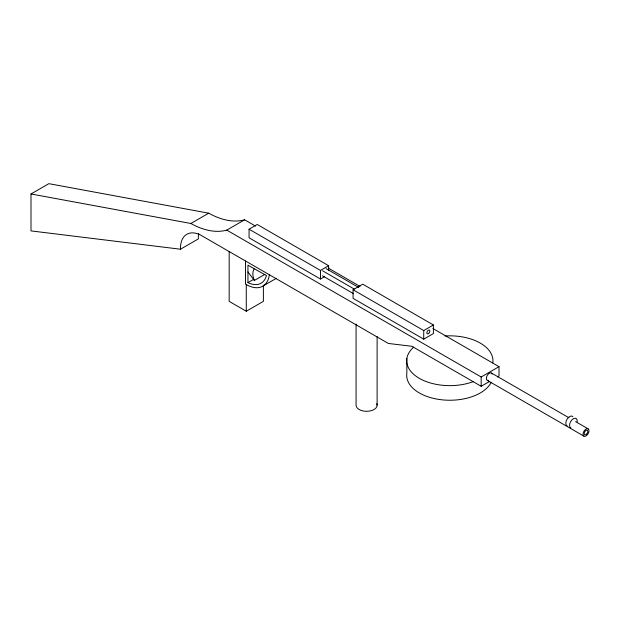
<?xml version="1.0" encoding="UTF-8"?>
<svg xmlns="http://www.w3.org/2000/svg" width="620" height="620" viewBox="0 0 620 620"><rect width="100%" height="100%" fill="white"/><g stroke="black" fill="none" stroke-linecap="round" stroke-linejoin="round"><path stroke-width="0.93" d="M198.687 233.608A30.504 17.616 60 0 0 198.338 238.909L180.49 249.217L31 230.904L31 193.975L48.848 183.667L208.708 213.179A87.606 50.577 60 0 0 244.621 219.806L255.502 226.083M31 193.975L190.859 223.479L208.708 213.179M190.859 223.479A87.606 50.577 60 0 0 226.773 230.113L244.621 219.806M324.562 276.66L320.47 279.023L249.062 237.793L249.062 229.206L257.246 224.479L328.654 265.709L328.654 270.483M247.946 282.642L248.155 282.751A29.582 17.081 60 0 0 266.468 275.567L247.946 265.174L247.946 282.642L253.626 279.364M247.946 271.94L254.332 280.457L264.88 274.365M263.337 285.836L276.319 278.341M229.167 251.643L229.167 301.367L246.279 311.24L263.384 301.367L263.384 285.208M249.062 229.206L320.47 270.428L328.654 265.709M353.067 289.765L362.739 284.177L433.403 324.981L433.403 333.568L423.731 339.148L353.067 298.352L353.067 289.765L423.731 330.561L433.403 324.981M226.773 230.113L481.167 376.983L499.015 366.676L499.015 375.983L497.395 376.921M180.49 249.217A30.504 17.616 60 0 1 200.159 234.802L388.353 343.449L411.866 346.286L481.167 386.291L489.281 381.61M328.305 268.119L360.104 286.479M432.907 328.507L499.015 366.676M326.112 268.646L358.755 287.494M322.493 270.738L354.299 289.098M491.428 373.023L568.958 417.787M575.624 421.639L588.132 428.854A4.208 2.426 -60 0 1 586.791 435.372A4.208 2.426 -60 0 1 583.149 433.271A4.208 2.426 -60 0 1 588.132 428.854M322.493 275.776L353.462 293.655M487.219 380.316L583.924 436.147M481.167 376.983L481.167 386.291M423.731 330.561L423.731 339.148M406.844 358.616L406.844 373.217A43.129 24.901 0 0 0 441.952 399.822A43.129 24.901 0 0 0 491.249 382.261M377.115 336.575L377.115 405.186M356.074 324.105L356.074 405.271A10.517 6.076 0 0 0 368.048 411.246A10.517 6.076 0 0 0 376.735 403.612M320.47 270.428L320.47 279.023M246.279 284.471L246.279 311.24M245.536 260.997L245.536 284.115A32.999 19.049 60 0 0 269.367 274.753M488.552 380.432A4.208 2.426 -60 0 1 487.219 375.457A4.208 2.426 -60 0 1 492.203 374.124M473.502 381.548A43.129 24.901 0 0 1 419.345 378.355A43.129 24.901 0 0 1 413.742 347.091M445.028 335.986A43.129 24.901 0 0 1 492.792 362.855M254.332 280.457A13.345 7.704 60 0 1 254.332 268.755M567.114 425.785A5.433 3.139 -60 0 1 567.145 419.097A5.433 3.139 -60 0 1 572.865 416.702M570.834 427.932A5.433 3.139 -60 0 1 572.167 419.639A5.433 3.139 -60 0 1 577.143 421.864M586.481 434.217A2.519 1.449 -60 0 0 587.279 430.319A2.519 1.449 -60 0 0 584.304 432.962A2.519 1.449 -60 0 0 586.481 434.217M428.714 333.397A2.1 1.217 -60 0 0 429.381 330.135A2.1 1.217 -60 0 0 426.893 332.343A2.1 1.217 -60 0 0 428.714 333.397"/></g></svg>
